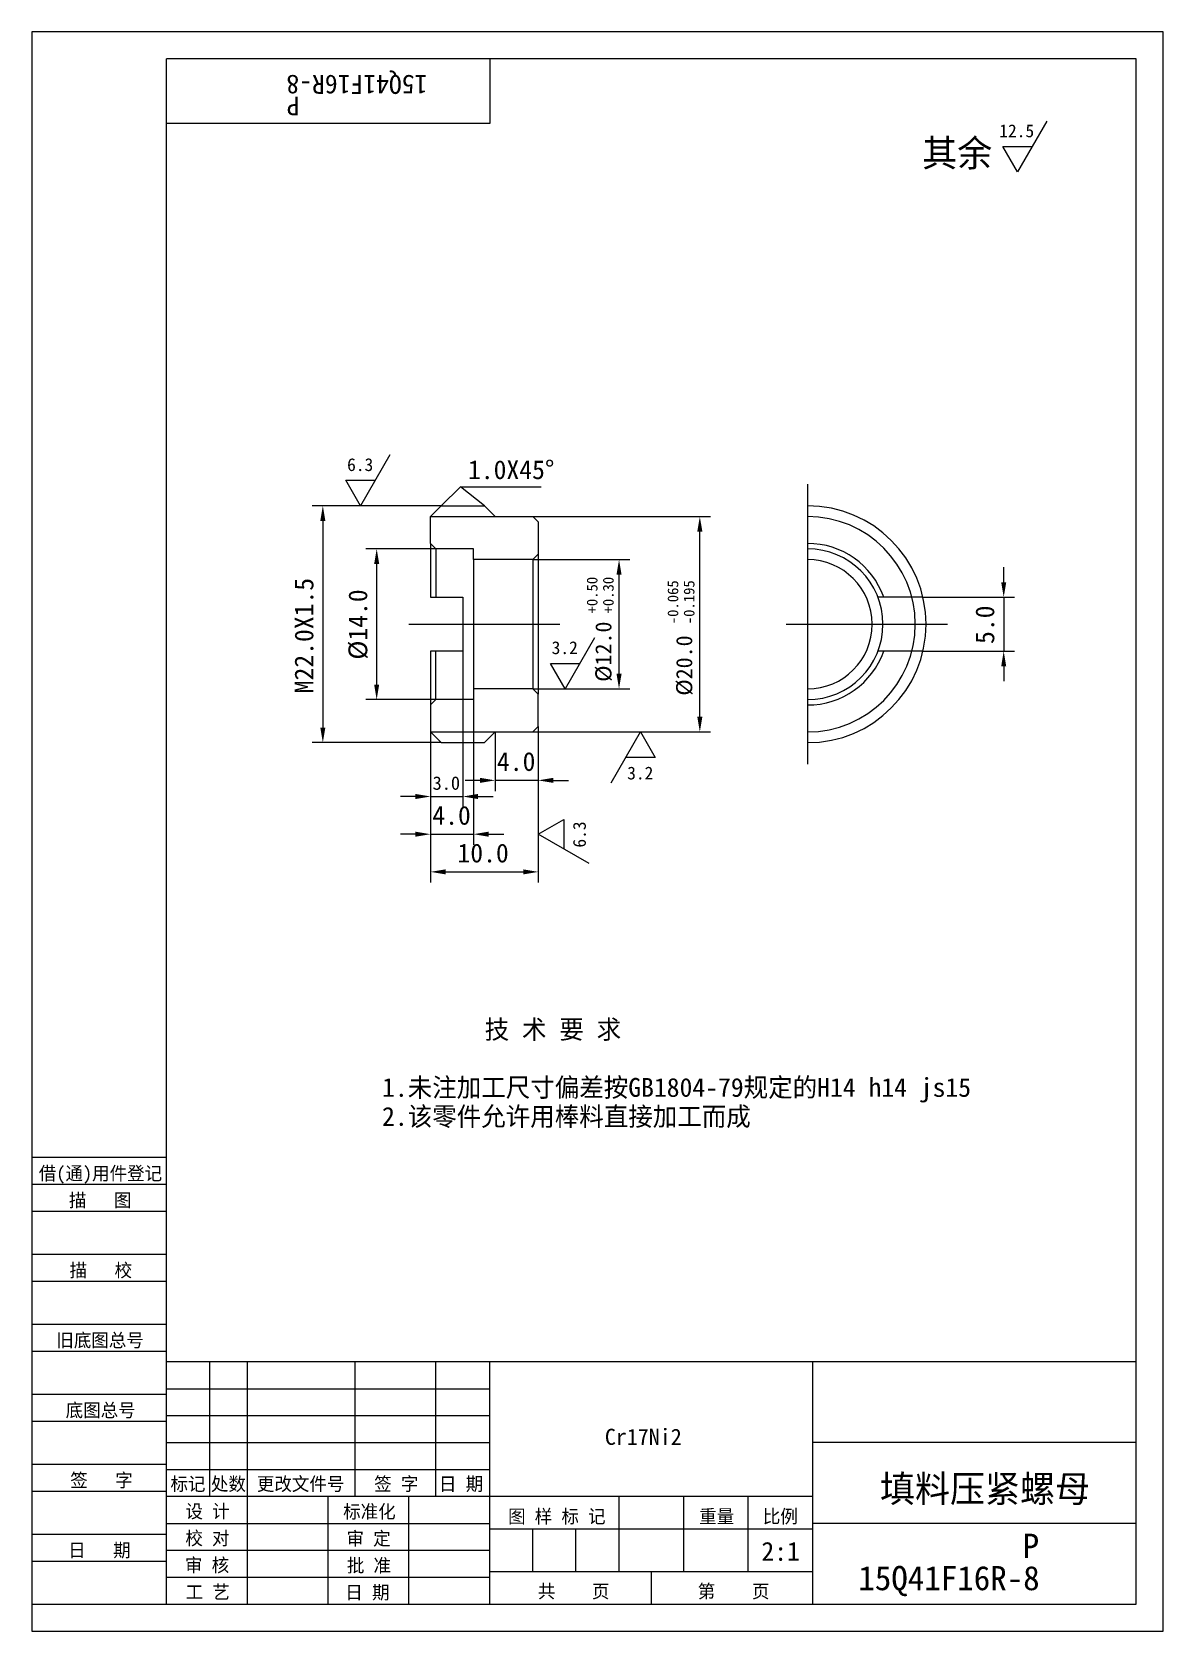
# Model space of a CAD drawing. Header units: metres. Extents: x 0 to 210, y 0 to 297.
import ezdxf

# ---------------------------------------------------------------- set-up
doc = ezdxf.new("R2010")
doc.units = ezdxf.units.M
for name, color, linetype in [('C', 6, 'Continuous'), ('D', 1, 'Continuous'), ('FL', 5, 'Continuous'), ('HA', 5, 'Continuous'), ('T', 7, 'Continuous'), ('TL', 4, 'Continuous')]:
    doc.layers.add(name, color=color, linetype=linetype)

# ---------------------------------------------------------------- blocks, each defined once
blk = doc.blocks.new('TUKUN4')
at = {"layer": 'FL'}
for p, q in [((0, 297), (0, 0)), ((210, 297), (0, 297)), ((210, 0), (210, 297)), ((0, 78), (25, 78)), ((0, 70), (25, 70)), ((0, 65), (25, 65)), ((0, 57), (25, 57)), ((0, 52), (25, 52)), ((33, 25), (33, 50)), ((40, 5), (40, 50)), ((60, 25), (60, 50)), ((75, 25), (75, 50)), ((25, 45), (85, 45)), ((0, 44), (25, 44)), ((0, 39), (25, 39)), ((25, 40), (85, 40)), ((25, 35), (85, 35)), ((0, 31), (25, 31)), ((25, 30), (85, 30)), ((0, 26), (25, 26)), ((70, 5), (70, 25)), ((0, 18), (25, 18)), ((25, 20), (85, 20)), ((25, 15), (85, 15)), ((0, 13), (25, 13)), ((25, 10), (85, 10)), ((0, 0), (210, 0))]:
    blk.add_line(p, q, dxfattribs=at)
at = {"layer": 'TL'}
for p, q in [((25, 5), (25, 292)), ((205, 292), (25, 292)), ((85, 292), (85, 280)), ((205, 5), (205, 292)), ((85, 280), (25, 280)), ((0, 88), (25, 88)), ((0, 83), (25, 83)), ((205, 50), (25, 50)), ((85, 5), (85, 50)), ((145, 5), (145, 50)), ((205, 35), (145, 35)), ((145, 25), (25, 25)), ((55, 5), (55, 25)), ((109, 11), (109, 25)), ((121, 11), (121, 25)), ((133, 11), (133, 25)), ((85, 19), (145, 19)), ((93, 11), (93, 19)), ((101, 11), (101, 19)), ((205, 20), (145, 20)), ((145, 11), (85, 11)), ((115, 5), (115, 11)), ((0, 5), (205, 5))]:
    blk.add_line(p, q, dxfattribs=at)
at = {"layer": 'T'}
for s, p in [('借(通)用件登记', (1.26, 83.76)), ('描   图', (6.86, 78.76)), ('描   校', (6.98, 65.76)), ('旧底图总号', (4.52, 52.76)), ('底图总号', (6.25, 39.76)), ('签   字', (7.1, 26.76)), ('标记', (25.71, 26.07)), ('处数', (33.22, 26.07)), ('更改文件号', (41.75, 26.07)), ('签 字', (63.53, 26.07)), ('日 期', (75.57, 26.07)), ('设 计', (28.5, 20.99)), ('标准化', (57.77, 20.93)), ('图 样 标 记', (88.4, 20.04)), ('重量', (123.88, 20.04)), ('比例', (135.7, 20.04)), ('校 对', (28.48, 15.99)), ('审 定', (58.39, 15.93)), ('日   期', (6.72, 13.76)), ('审 核', (28.41, 10.99)), ('批 准', (58.46, 10.93)), ('共    页', (93.91, 6.13)), ('第    页', (123.62, 6.13)), ('工 艺', (28.52, 5.99)), ('日 期', (58.18, 5.93))]:
    blk.add_text(s, height=2.5, dxfattribs=at).set_placement(p)

msp = doc.modelspace()

# ---------------------------------------------------------------- linework, layer by layer
at = {"layer": 'C'}
for points in [[(144, 213), (144, 161)], [(70, 187), (98, 187)], [(140, 187), (170, 187)]]:
    msp.add_lwpolyline(points, dxfattribs=at)
at = {"layer": 'D'}
for p, q in [((188.46, 280.46), (183, 271)), ((183, 271), (180.27, 275.73)), ((180.27, 275.73), (185.73, 275.73)), ((66.46, 218.46), (61, 209)), ((61, 209), (58.27, 213.73)), ((58.27, 213.73), (63.73, 213.73)), ((76, 209), (79.54, 212.54)), ((79.54, 212.54), (94.54, 212.54)), ((84, 209), (79.54, 212.54)), ((76, 209), (52, 209)), ((54, 206.2), (54, 167.8)), ((93, 207), (126, 207)), ((124, 169.8), (124, 204.2)), ((75, 201), (62, 201)), ((93, 199), (111, 199)), ((64, 175.8), (64, 198.2)), ((109, 177.8), (109, 196.2)), ((180.42, 194.8), (180.42, 197.6)), ((165.42, 192), (182.42, 192)), ((180.42, 192), (180.42, 182)), ((104.45, 184.46), (98.98, 175)), ((80, 182), (80, 153)), ((165.42, 182), (182.42, 182)), ((98.98, 175), (96.25, 179.73)), ((96.25, 179.73), (101.72, 179.73)), ((180.42, 179.2), (180.42, 176.4)), ((75, 173), (62, 173)), ((82, 173), (82, 146)), ((93, 175), (111, 175)), ((74, 167), (74, 153)), ((74, 167), (74, 146)), ((74, 167), (74, 139)), ((86, 167), (86, 156)), ((93, 167), (126, 167)), ((94, 168), (94, 139)), ((94, 168), (94, 156)), ((107.54, 157.54), (113, 167)), ((113, 167), (115.73, 162.27)), ((76, 165), (52, 165)), ((115.73, 162.27), (110.27, 162.27)), ((83.2, 158), (80.4, 158)), ((94, 158), (86, 158)), ((96.8, 158), (99.6, 158)), ((71.2, 155), (68.4, 155)), ((74, 155), (80, 155)), ((82.8, 155), (85.6, 155)), ((94, 148), (98.73, 150.73)), ((98.73, 150.73), (98.73, 145.27)), ((71.2, 148), (68.4, 148)), ((74, 148), (82, 148)), ((84.8, 148), (87.6, 148)), ((103.46, 142.54), (94, 148)), ((76.8, 141), (91.2, 141))]:
    msp.add_line(p, q, dxfattribs=at)
for points in [[(53.53, 206.2), (54.47, 206.2), (54, 209)], [(123.53, 204.2), (124.47, 204.2), (124, 207)], [(63.53, 198.2), (64.47, 198.2), (64, 201)], [(108.53, 196.2), (109.47, 196.2), (109, 199)], [(179.96, 194.8), (180.89, 194.8), (180.42, 192)], [(179.96, 179.2), (180.89, 179.2), (180.42, 182)], [(63.53, 175.8), (64.47, 175.8), (64, 173)], [(108.53, 177.8), (109.47, 177.8), (109, 175)], [(123.53, 169.8), (124.47, 169.8), (124, 167)], [(53.53, 167.8), (54.47, 167.8), (54, 165)], [(83.2, 158.47), (83.2, 157.53), (86, 158)], [(96.8, 158.47), (96.8, 157.53), (94, 158)], [(71.2, 155.47), (71.2, 154.53), (74, 155)], [(82.8, 155.47), (82.8, 154.53), (80, 155)], [(71.2, 148.47), (71.2, 147.53), (74, 148)], [(84.8, 148.47), (84.8, 147.53), (82, 148)], [(76.8, 141.47), (76.8, 140.53), (74, 141)], [(91.2, 141.47), (91.2, 140.53), (94, 141)]]:
    msp.add_solid(points, dxfattribs=at)
at = {"layer": 'HA'}
for p, q in [((74, 207), (86, 207)), ((74, 167), (86, 167))]:
    msp.add_line(p, q, dxfattribs=at)
msp.add_lwpolyline([(144, 167, 1), (144, 207, 1)], format="xyb", dxfattribs=at)
at = {"layer": 'TL'}
for points in [[(94, 200), (93, 199), (82, 199), (82, 201), (75, 201), (74, 202), (74, 207), (76, 209), (84, 209), (86, 207), (93, 207), (94, 206), (94, 200)], [(74, 202), (74, 192), (75, 192), (80, 192), (80, 182), (74, 182), (74, 172)], [(75, 201), (75, 192)], [(82, 199), (82, 175)], [(93, 199), (93, 175)], [(94, 200), (94, 174)], [(165.42, 192), (157.08, 192)], [(75, 173), (75, 182)], [(165.42, 182), (157.08, 182)]]:
    msp.add_lwpolyline(points, dxfattribs=at)
for points in [[(144, 165, 1), (144, 209, 1)], [(158.14, 192, 0.32), (144, 202, 0.32)], [(144, 173, 1), (144, 201, 1)], [(144, 175, 1), (144, 199, 1)], [(144, 172, 0.32), (158.14, 182, 0.32)]]:
    msp.add_lwpolyline(points, format="xyb", dxfattribs=at)
msp.add_lwpolyline([(94, 174), (93, 175), (82, 175), (82, 173), (75, 173), (74, 172), (74, 167), (76, 165), (84, 165), (86, 167), (93, 167), (94, 168)], close=True, dxfattribs=at)

# ---------------------------------------------------------------- block references
msp.add_blockref('TUKUN4', (0, 0), dxfattribs=at)

# ---------------------------------------------------------------- texts
at = {"layer": 'D'}
for s, height, rotation, p in [('15Q41F16R-8', 3.5, 180, (73.42, 289)), ('        P  ', 3.5, 180, (68.73, 285)), ('M22.0X1.5', 3.5, 90, (52.25, 174.17)), ('%%C14.0', 3.5, 90, (62.25, 180.42)), ('+0.50', 2, 90, (105, 189)), ('+0.30', 2, 90, (108, 189)), ('-0.065', 2, 90, (120, 187)), ('-0.195', 2, 90, (123, 187)), ('5.0', 3.5, 90, (178.67, 183.33)), ('%%C12.0', 3, 90, (107.59, 176.3)), ('%%C20.0', 3, 90, (122.59, 173.73)), ('6.3', 2.38, 90, (102.83, 145.51))]:
    msp.add_text(s, height=height, rotation=rotation, dxfattribs=at).set_placement(p)
for s, height, p in [('12.5', 2.38, (179.6, 277.45)), ('其余', 5, (165.29, 272)), ('6.3', 2.38, (58.51, 215.45)), ('1.0X45%%D', 3.5, (80.95, 213.95)), ('3.2', 2.38, (96.49, 181.45)), ('4.0', 3.5, (86.33, 159.75)), ('3.2', 2.38, (110.51, 158.17)), ('3.0', 2.5, (74.38, 156.25)), ('4.0', 3.5, (74.33, 149.75)), ('10.0', 3.5, (79, 142.75)), ('        技 术 要 求', 3.5, (65, 110)), ('1.未注加工尺寸偏差按GB1804-79规定的H14 h14 js15', 3.5, (65, 99.22)), ('2.该零件允许用棒料直接加工而成', 3.5, (65, 93.83)), ('Cr17Ni2', 3, (106.36, 34.57)), ('填料压紧螺母', 5, (157.45, 23.92)), ('        P  ', 4.5, (159.45, 13.58)), ('2:1', 3.5, (135.43, 13.05)), ('15Q41F16R-8', 4.5, (153.43, 7.58))]:
    msp.add_text(s, height=height, dxfattribs=at).set_placement(p)

doc.saveas('drawing.dxf')
